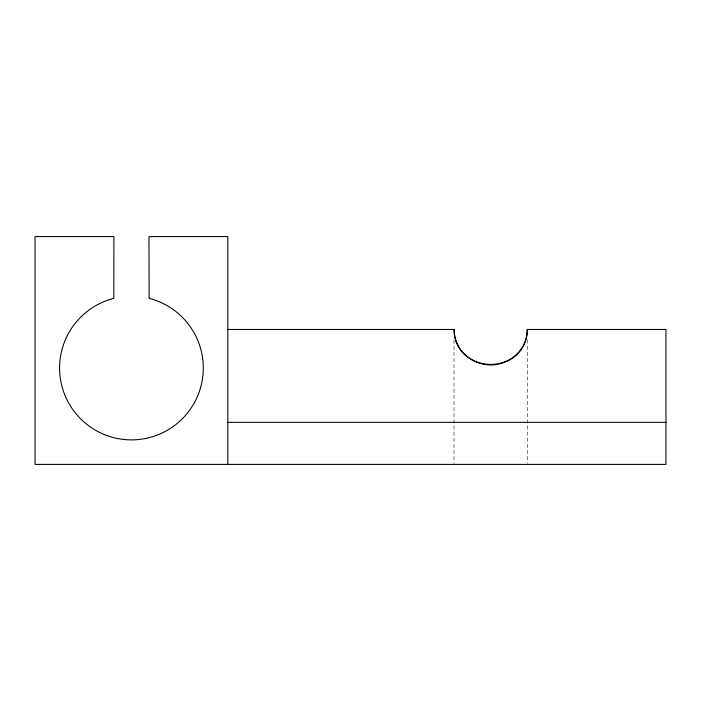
<?xml version="1.0" encoding="UTF-8"?>
<svg xmlns="http://www.w3.org/2000/svg" width="701" height="701" viewBox="0 0 701 701"><rect width="100%" height="100%" fill="white"/><g stroke="black" fill="none" stroke-linecap="round" stroke-linejoin="round"><path stroke-width="0.53" stroke-dasharray="3.5 2.63" d="M527.389 339.924L527.389 463.317M454.011 339.924L454.011 463.317"/><path stroke-width="1.05" d="M227.825 329.47L454.16 329.47C454.704 375.99 526.67 376.025 527.24 329.47L665.95 329.47L665.95 464.412L35.05 464.412L35.05 236.588L113.912 236.588L113.799 298.232L112.879 298.608A71.852 71.852 0 0 0 72.562 409.209A71.852 71.852 0 0 0 190.278 409.27A71.852 71.852 0 0 0 150.067 298.626L149.138 298.24L148.963 236.588L227.825 236.588L227.825 464.412M498.393 364.029C514.394 360.954 527.8 346.031 527.24 329.47M497.377 364.345C476.365 368.507 453.372 351.49 454.16 329.47M227.825 422.352L665.95 422.352"/></g></svg>
